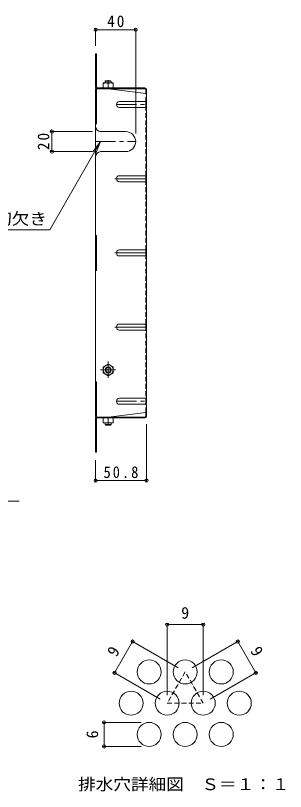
# Model space of a CAD drawing. Units: millimetres at full size, sheet at 1:4, with parts at other scales. Extents: x -838 to 1044, y -781 to 732.
# Drawn here: x 768 to 1038, y -144 to 630 of the extents above; entities that cross this region are included whole.
import ezdxf
from ezdxf.enums import TextEntityAlignment as Align

# ---------------------------------------------------------------- set-up
doc = ezdxf.new("R2010")
doc.units = ezdxf.units.MM
doc.header["$LTSCALE"] = 4
doc.header["$PDMODE"] = 32
doc.header["$PDSIZE"] = 3.2
for name, pattern in [('CHAIN1', [8, 5, -1, 1, -1]), ('CHAIN2', [12, 9, -1, 1, -1]), ('DASHED1', [1.8, 1.2, -0.6])]:
    doc.linetypes.add(name, pattern=pattern)
for name, color, linetype, lineweight in [('A-1_躯体', 3, 'Continuous', 9), ('A-4_その他', 7, 'Continuous', 9), ('A-5_文字', 7, 'Continuous', 9), ('A-7_ハッチ', 2, 'Continuous', 9), ('A-8_記号', 2, 'Continuous', 9), ('A-9_ｸｳﾁｮｳｷ', 6, 'Continuous', 9), ('A-D_KIKI.NO', 2, 'CHAIN1', 9), ('F-4_F-4ﾚｲﾔ', 7, 'Continuous', 9), ('F-6_F-6ﾚｲﾔ', 2, 'Continuous', 9), ('F-7_F-7ﾚｲﾔ', 2, 'Continuous', 9)]:
    doc.layers.add(name, color=color, linetype=linetype, lineweight=lineweight)
doc.styles.add('ＭＳ ゴシック', font='')
doc.styles.get('ＭＳ ゴシック').set_extended_font_data('MS Gothic')

msp = doc.modelspace()

# ---------------------------------------------------------------- linework, layer by layer
at = {"layer": 'A-1_躯体'}
for p, q in [((857.391, 564.462), (857.891, 564.962)), ((857.391, 564.461), (857.891, 564.961)), ((863.391, 564.462), (857.391, 564.462)), ((857.391, 562.762), (857.391, 564.462)), ((863.391, 564.461), (857.391, 564.461)), ((857.391, 562.761), (857.391, 564.461)), ((862.891, 564.962), (857.891, 564.962)), ((862.891, 564.961), (857.891, 564.961)), ((863.391, 564.462), (862.891, 564.962)), ((863.391, 564.461), (862.891, 564.961)), ((863.391, 562.762), (863.391, 564.462)), ((863.391, 562.761), (863.391, 564.461)), ((857.391, 223.562), (857.391, 221.862)), ((857.391, 223.561), (857.391, 221.861)), ((863.391, 221.862), (857.391, 221.862)), ((857.391, 221.862), (857.891, 221.362)), ((863.391, 221.861), (857.391, 221.861)), ((857.391, 221.861), (857.891, 221.361)), ((862.891, 221.362), (857.891, 221.362)), ((862.891, 221.361), (857.891, 221.361)), ((863.391, 221.862), (862.891, 221.362)), ((863.391, 221.861), (862.891, 221.361)), ((863.391, 223.562), (863.391, 221.862)), ((863.391, 223.561), (863.391, 221.861))]:
    msp.add_line(p, q, dxfattribs=at)
for centre, radius in [((860.391, 276.359), 3), ((860.391, 276.357), 3), ((860.391, 276.359), 2.458), ((860.391, 276.357), 2.458)]:
    msp.add_circle(centre, radius, dxfattribs=at)
at = {"layer": 'A-4_その他'}
for p, q in [((847.891, 617.078), (847.891, 599.966)), ((847.891, 615.878), (887.891, 615.878)), ((887.891, 617.078), (887.891, 512.231)), ((803.052, 514.231), (844.891, 514.231)), ((804.252, 514.231), (804.252, 494.231)), ((803.052, 494.231), (844.891, 494.231)), ((898.691, 164.735), (898.691, 222.159)), ((847.891, 164.735), (847.891, 186.359)), ((847.891, 165.935), (898.691, 165.935))]:
    msp.add_line(p, q, dxfattribs=at)
for p in [(847.891, 615.878), (887.891, 615.878), (804.252, 514.231), (804.252, 494.231), (847.891, 165.935), (898.691, 165.935)]:
    msp.add_point(p, dxfattribs=at)
at = {"layer": 'A-5_文字'}
for p, q in [((852.891, 504.231), (845.282, 494.314)), ((802.104, 416.265), (708.871, 416.265)), ((771.381, 145.429), (676.431, 145.429))]:
    msp.add_line(p, q, dxfattribs=at)
msp.add_lwpolyline([(802.104, 416.265), (852.891, 504.231), (848.108, 492.683)], dxfattribs=at)
at = {"layer": 'A-7_ハッチ'}
for p, q in [((848.691, 558.432), (848.691, 591.966)), ((847.891, 566.966), (848.691, 566.966)), ((849.358, 557.766), (897.091, 557.766)), ((847.891, 556.966), (897.225, 556.966)), ((847.891, 556.966), (847.891, 229.359)), ((848.691, 556.966), (848.691, 521.961)), ((860.891, 556.962), (897.891, 552.35)), ((897.891, 556.299), (897.891, 552.35)), ((898.691, 556.166), (898.691, 230.159)), ((897.891, 538.252), (897.891, 544.252)), ((847.891, 521.961), (848.691, 521.961)), ((897.891, 464.207), (897.891, 470.207)), ((847.891, 410.666), (848.691, 410.666)), ((897.891, 390.162), (897.891, 396.162)), ((897.891, 316.117), (897.891, 322.117)), ((847.891, 264.363), (848.691, 264.363)), ((848.691, 229.359), (848.691, 264.363)), ((897.891, 242.072), (897.891, 248.072)), ((860.891, 229.362), (897.891, 233.974)), ((897.891, 230.025), (897.891, 233.974)), ((847.891, 229.359), (897.225, 229.359)), ((848.691, 227.892), (848.691, 194.359)), ((849.358, 228.559), (897.091, 228.559)), ((847.891, 219.359), (848.691, 219.359))]:
    msp.add_line(p, q, dxfattribs=at)
at = {"layer": 'A-7_ハッチ', "linetype": 'DASHED1'}
for p, q in [((897.891, 544.252), (897.891, 552.35)), ((897.891, 470.207), (897.891, 538.252)), ((897.891, 396.207), (897.891, 464.207)), ((897.891, 322.117), (897.891, 390.207)), ((897.891, 250.352), (897.891, 316.117)), ((897.891, 233.974), (897.891, 244.352))]:
    msp.add_line(p, q, dxfattribs=at)
at = {"layer": 'A-7_ハッチ'}
for points in [[(847.891, 558.566), (847.891, 591.966), (848.691, 591.966)], [(847.891, 375.665), (848.691, 375.665), (848.691, 410.666)], [(847.891, 227.759), (847.891, 194.359), (848.691, 194.359)]]:
    msp.add_lwpolyline(points, dxfattribs=at)
for centre, radius, start, end in [((849.491, 558.566), 1.6, 180, 270), ((849.358, 558.432), 0.667, 180, 270), ((897.091, 556.166), 1.6, 0, 90), ((897.225, 556.299), 0.667, 0, 90), ((897.891, 553.15), 0.8, 270, 0), ((897.891, 233.174), 0.8, 0, 90), ((849.491, 227.759), 1.6, 90, 180), ((849.358, 227.892), 0.667, 90, 180), ((897.091, 230.159), 1.6, 270, 0), ((897.225, 230.025), 0.667, 270, 0)]:
    msp.add_arc(centre, radius, start, end, dxfattribs=at)
at = {"layer": 'A-8_記号'}
for p, q in [((871.691, 544.252), (898.691, 544.252)), ((871.691, 538.252), (898.691, 538.252)), ((852.891, 514.231), (877.891, 514.231)), ((852.891, 494.231), (877.891, 494.231)), ((871.691, 470.207), (898.691, 470.207)), ((871.691, 464.207), (898.691, 464.207)), ((871.691, 396.162), (898.691, 396.162)), ((871.691, 390.162), (898.691, 390.162)), ((871.691, 322.117), (898.691, 322.117)), ((871.691, 316.117), (898.691, 316.117)), ((871.691, 248.072), (898.691, 248.072)), ((871.691, 242.072), (898.691, 242.072))]:
    msp.add_line(p, q, dxfattribs=at)
at = {"layer": 'A-8_記号', "linetype": 'CHAIN1'}
for p, q in [((868.691, 541.252), (898.691, 541.252)), ((847.891, 504.231), (887.891, 504.231)), ((868.691, 245.072), (898.691, 245.072))]:
    msp.add_line(p, q, dxfattribs=at)
at = {"layer": 'A-8_記号', "linetype": 'CHAIN2'}
for p, q in [((867.004, 467.208), (898.691, 467.208)), ((867.004, 393.163), (898.691, 393.163)), ((867.004, 319.118), (898.691, 319.118))]:
    msp.add_line(p, q, dxfattribs=at)
at = {"layer": 'A-8_記号'}
for centre, radius, start, end in [((871.691, 541.252), 3, 90, 270), ((852.891, 519.231), 5, 180, 270), ((877.891, 504.23), 10, 270, 90), ((852.891, 489.231), 5, 90, 180), ((871.691, 467.207), 3, 90, 270), ((871.691, 393.162), 3, 90, 270), ((871.691, 319.117), 3, 90, 270), ((871.691, 245.072), 3, 90, 270)]:
    msp.add_arc(centre, radius, start, end, dxfattribs=at)
at = {"layer": 'A-9_ｸｳﾁｮｳｷ', "color": 2, "linetype": 'CHAIN1'}
for p, q in [((860.391, 565.449), (860.391, 562.387)), ((860.391, 284.887), (860.391, 268.379)), ((852.922, 276.359), (867.682, 276.359)), ((860.391, 220.876), (860.391, 223.937))]:
    msp.add_line(p, q, dxfattribs=at)
at = {"layer": 'A-9_ｸｳﾁｮｳｷ', "color": 2}
for p, q in [((855.391, 557.762), (855.391, 562.762)), ((865.392, 562.762), (855.391, 562.762)), ((855.391, 557.761), (855.391, 562.761)), ((865.392, 562.761), (855.391, 562.761)), ((865.392, 557.762), (855.391, 557.762)), ((865.392, 557.761), (855.391, 557.761)), ((860.391, 557.762), (860.391, 562.329)), ((860.391, 557.761), (860.391, 562.328)), ((865.392, 557.762), (865.392, 562.762)), ((865.392, 557.761), (865.392, 562.761)), ((860.391, 282.109), (855.391, 279.222)), ((860.391, 282.107), (855.391, 279.221)), ((855.391, 279.222), (855.391, 273.495)), ((855.391, 279.221), (855.391, 273.494)), ((860.391, 270.609), (855.391, 273.495)), ((860.391, 270.607), (855.391, 273.494)), ((860.391, 270.609), (865.392, 273.495)), ((860.391, 270.607), (865.392, 273.494)), ((865.392, 228.562), (855.391, 228.562)), ((855.391, 228.562), (855.391, 223.562)), ((865.392, 228.561), (855.391, 228.561)), ((855.391, 228.561), (855.391, 223.561)), ((860.391, 228.562), (860.391, 223.995)), ((860.391, 228.561), (860.391, 223.994)), ((865.392, 228.562), (865.392, 223.562)), ((865.392, 228.561), (865.392, 223.561)), ((865.392, 223.562), (855.391, 223.562)), ((865.392, 223.561), (855.391, 223.561))]:
    msp.add_line(p, q, dxfattribs=at)
for points in [[(860.391, 282.109), (865.392, 279.222), (865.392, 273.495)], [(860.391, 282.107), (865.392, 279.221), (865.392, 273.494)]]:
    msp.add_lwpolyline(points, dxfattribs=at)
for centre in [(860.391, 276.359), (860.391, 276.357)]:
    msp.add_circle(centre, 5, dxfattribs=at)
for centre, start, end in [((857.891, 555.329), 70.34633, 109.65366), ((857.891, 555.328), 70.34633, 109.65366), ((862.891, 555.329), 70.34633, 109.65366), ((862.891, 555.328), 70.34633, 109.65366), ((857.891, 230.995), 250.34634, 289.65367), ((857.891, 230.994), 250.34634, 289.65367), ((862.891, 230.995), 250.34634, 289.65367), ((862.891, 230.994), 250.34634, 289.65367)]:
    msp.add_arc(centre, 7.433, start, end, dxfattribs=at)
at = {"layer": 'A-D_KIKI.NO'}
for p, q in [((860.391, 565.447), (860.391, 562.386)), ((860.391, 284.886), (860.391, 268.378)), ((852.922, 276.357), (867.682, 276.357)), ((860.391, 220.875), (860.391, 223.936))]:
    msp.add_line(p, q, dxfattribs=at)
at = {"layer": 'F-4_F-4ﾚｲﾔ'}
for p, q in [((919.36, 23.385), (919.36, -48.193)), ((955.36, 23.385), (955.36, -48.193)), ((919.36, 22.185), (955.36, 22.185)), ((866.837, -25.869), (884.837, 5.308)), ((883.798, 5.908), (930.432, -21.016)), ((990.922, 5.908), (944.288, -21.016)), ((1007.883, -25.869), (989.883, 5.308)), ((865.798, -25.269), (912.432, -52.193)), ((1008.922, -25.269), (962.288, -52.193)), ((855.079, -75.37), (893.36, -75.37)), ((856.279, -99.37), (856.279, -75.37)), ((855.079, -99.37), (893.36, -99.37))]:
    msp.add_line(p, q, dxfattribs=at)
for p in [(919.36, 22.185), (955.36, 22.185), (884.837, 5.308), (989.883, 5.308), (866.837, -25.869), (1007.883, -25.869), (856.279, -75.37), (856.279, -99.37)]:
    msp.add_point(p, dxfattribs=at)
at = {"layer": 'F-6_F-6ﾚｲﾔ', "linetype": 'DASHED1'}
msp.add_lwpolyline([(937.36, -25.016), (919.36, -56.193), (955.36, -56.193)], close=True, dxfattribs=at)
at = {"layer": 'F-6_F-6ﾚｲﾔ'}
for centre in [(901.36, -25.016), (937.36, -25.016), (973.36, -25.016), (883.36, -56.193), (919.36, -56.193), (955.36, -56.193), (991.36, -56.193), (901.36, -87.37), (937.36, -87.37), (973.36, -87.37)]:
    msp.add_circle(centre, 12, dxfattribs=at)

# ---------------------------------------------------------------- texts
at = {"layer": 'A-4_その他', "color": 2, "char_height": 11.73, "attachment_point": 7, "style": 'ＭＳ ゴシック'}
for s, insert in [('\\T1.27;\\W0.95;40', (859.391, 618.278)), ('\\T1.28;\\W0.9;50.8', (855.791, 168.335))]:
    msp.add_mtext(s, dxfattribs=dict(at, insert=insert))
at = {"layer": 'A-4_その他', "color": 2, "insert": (801.852, 495.731), "char_height": 11.73, "attachment_point": 7, "rotation": 90, "style": 'ＭＳ ゴシック'}
msp.add_mtext('\\T1.27;\\W0.95;20', dxfattribs=at)
at = {"layer": 'A-5_文字', "color": 2, "style": 'ＭＳ ゴシック', "width": 1.1}
msp.add_text('鎖用切欠き', height=11.73, dxfattribs=at).set_placement((711.319, 417.765), align=Align.BOTTOM_LEFT)
at = {"layer": 'F-4_F-4ﾚｲﾔ', "color": 2, "style": 'ＭＳ ゴシック'}
msp.add_text('9', height=11.73, dxfattribs=at).set_placement((933.36, 24.585), align=Align.BOTTOM_LEFT)
for s, rotation, p in [('9', 60, (871.758, -12.545)), ('9', 300, (998.961, -5.616)), ('6', 90, (853.879, -91.37))]:
    msp.add_text(s, height=11.73, rotation=rotation, dxfattribs=at).set_placement(p, align=Align.BOTTOM_LEFT)
at = {"layer": 'F-7_F-7ﾚｲﾔ', "style": 'ＭＳ ゴシック', "width": 1.1}
msp.add_text('排水穴詳細図\u3000Ｓ＝１：１', height=11.73, dxfattribs=at).set_placement((830.36, -146.526), align=Align.BOTTOM_LEFT)

doc.saveas('drawing.dxf')
